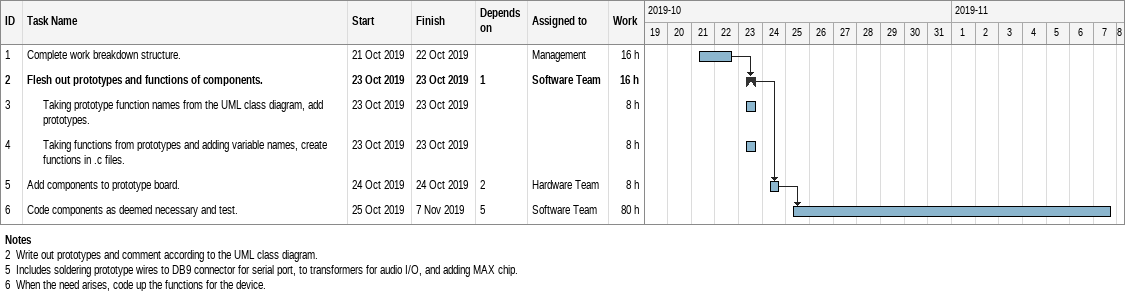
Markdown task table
| ID | Level | Task | Start | Finish | Predecessors | Resources | Work (h) |
|---|---|---|---|---|---|---|---|
| 1 | 1 | Complete work breakdown structure. | 2019-10-21 | 2019-10-22 |  | Management | 16 |
| 2 | 1 | **Flesh out prototypes and functions of components.** | 2019-10-23 | 2019-10-23 | 1 | Software Team | 16 |
| 3 | 2 | Taking prototype function names from the UML class diagram, add prototypes. | 2019-10-23 | 2019-10-23 |  |  | 8 |
| 4 | 2 | Taking functions from prototypes and adding variable names, create functions in .c files. | 2019-10-23 | 2019-10-23 |  |  | 8 |
| 5 | 1 | Add components to prototype board. | 2019-10-24 | 2019-10-24 | 2 | Hardware Team | 8 |
| 6 | 1 | Code components as deemed necessary and test. | 2019-10-25 | 2019-11-07 | 5 | Software Team | 80 |

Notes
- 2: Write out prototypes and comment according to the UML class diagram.
- 5: Includes soldering prototype wires to DB9 connector for serial port, to transformers for audio I/O, and adding MAX chip.
- 6: When the need arises, code up the functions for the device.
